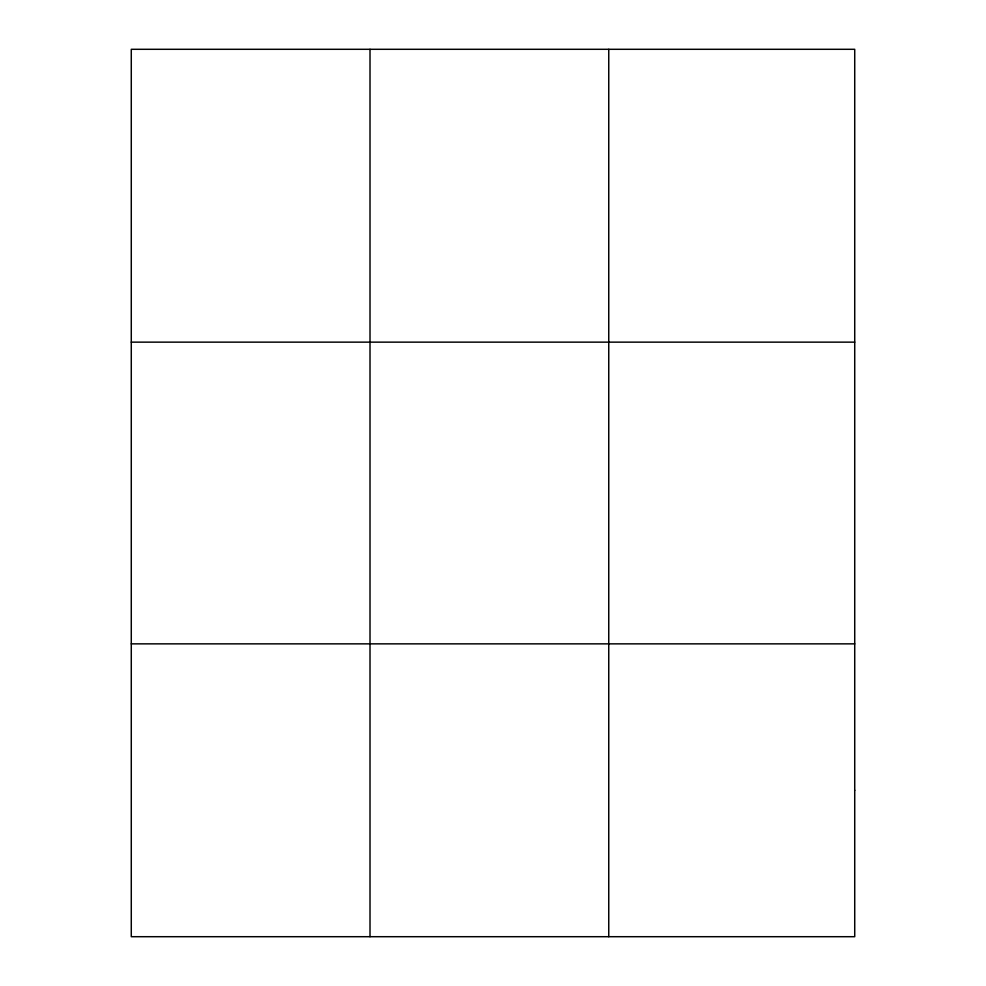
<?xml version="1.0" encoding="UTF-8"?>
<svg xmlns="http://www.w3.org/2000/svg" width="986" height="986" viewBox="0 0 986 986"><rect width="100%" height="100%" fill="white"/><g stroke="black" fill="none" stroke-linecap="round" stroke-linejoin="round"><path stroke-width="1.48" d="M370.009 49.3L370.009 936.7M608.756 49.3L608.756 936.7M131.274 342.142L854.726 342.142M131.274 643.858L854.726 643.858M854.726 790.279L854.726 936.7L131.274 936.7L131.274 49.3L854.726 49.3L854.726 790.279"/></g></svg>
